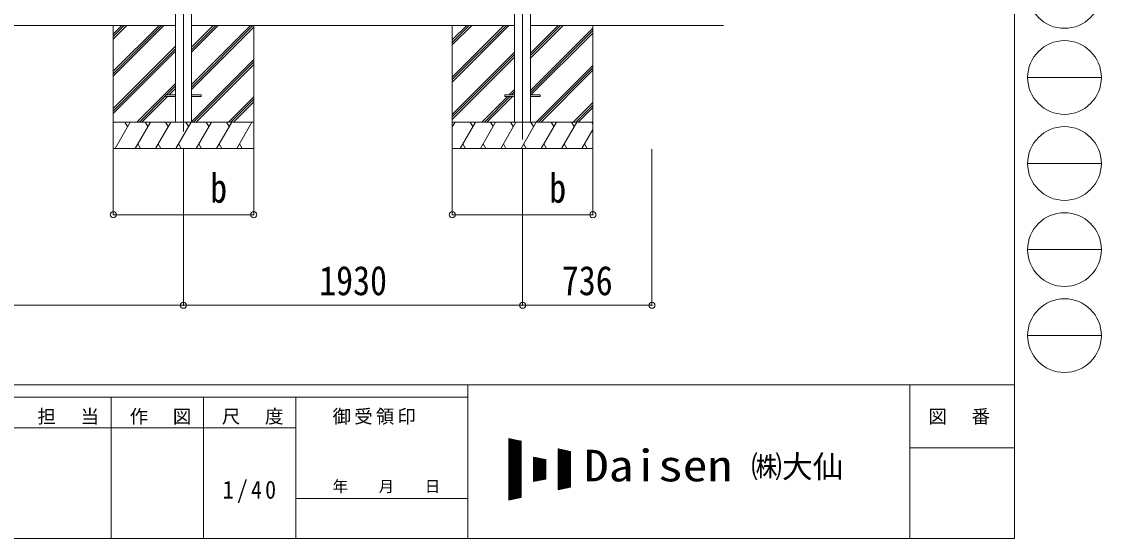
# Model space of a CAD drawing. Units: millimetres at full size. Extents: x -9783 to 9892, y -6828 to 6752.
# Drawn here: x 3746 to 9892, y -6828 to -3885 of the extents above; entities that cross this region are included whole.
import ezdxf
from ezdxf.enums import TextEntityAlignment as Align

# ---------------------------------------------------------------- set-up
doc = ezdxf.new("R2010")
doc.units = ezdxf.units.MM
doc.header["$LTSCALE"] = 35
doc.header["$PDMODE"] = 32
doc.header["$PDSIZE"] = 35
for name, color, linetype, lineweight in [('0-0_0', 7, 'Continuous', 9), ('0-1_本体', 4, 'Continuous', 9), ('0-2_部品', 7, 'Continuous', 9), ('0-8_PARTS2', 2, 'Continuous', 9), ('0-A_寸法', 6, 'Continuous', 9), ('F-0_240', 7, 'Continuous', 9)]:
    doc.layers.add(name, color=color, linetype=linetype, lineweight=lineweight)
doc.styles.add('ＭＳ ゴシック', font='')
doc.styles.get('ＭＳ ゴシック').set_extended_font_data('MS Gothic')

msp = doc.modelspace()

# ---------------------------------------------------------------- linework, layer by layer
at = {"layer": '0-0_0'}
for p, q in [((1412.2, -3907.12), (4621.8, -3907.12)), ((4267, -3955.71), (4315.6, -3907.12)), ((4267, -3969.86), (4329.74, -3907.12)), ((4267, -3984), (4343.88, -3907.12)), ((4267, -4196.13), (4556.02, -3907.12)), ((4267, -4181.99), (4541.87, -3907.12)), ((4267, -4167.84), (4527.73, -3907.12)), ((4267, -3907.12), (4267, -4607.12)), ((4712.2, -4031.01), (4836.1, -3907.12)), ((4712.2, -4045.16), (4850.24, -3907.12)), ((4712.2, -4059.3), (4864.38, -3907.12)), ((4712.2, -4257.29), (5062.37, -3907.12)), ((4712.2, -4243.14), (5048.23, -3907.12)), ((4712.2, -3907.12), (6551.8, -3907.12)), ((4712.2, -4271.43), (5067, -3916.63)), ((5067, -3907.12), (5067, -4607.12)), ((6197, -3907.13), (6197, -4607.13)), ((6197, -4201.31), (6491.18, -3907.13)), ((6197, -4215.45), (6505.32, -3907.13)), ((6197, -4229.59), (6519.47, -3907.13)), ((6197, -4017.46), (6307.33, -3907.13)), ((6197, -4003.32), (6293.19, -3907.13)), ((6197, -3989.18), (6279.05, -3907.13)), ((7740.48, -3907.13), (6642.2, -3907.13)), ((6642.2, -4092.76), (6827.83, -3907.13)), ((6642.2, -4078.62), (6813.69, -3907.13)), ((6642.2, -4064.47), (6799.55, -3907.13)), ((6642.2, -4276.61), (6997, -3921.81)), ((6997, -3907.13), (6997, -4607.13)), ((6642.2, -4290.75), (6997, -3935.95)), ((6644.47, -4302.62), (6997, -3950.09)), ((4267, -4379.98), (4621.8, -4025.18)), ((4267, -4394.12), (4621.8, -4039.32)), ((4267, -4408.26), (4621.8, -4053.46)), ((4712.2, -4455.28), (5067, -4100.48)), ((4724.5, -4457.12), (5067, -4114.62)), ((6197, -4413.44), (6551.8, -4058.64)), ((6197, -4427.58), (6551.8, -4072.78)), ((6197, -4441.72), (6551.8, -4086.92)), ((4738.65, -4457.12), (5067, -4128.76)), ((6673.81, -4457.13), (6997, -4133.94)), ((6687.95, -4457.13), (6997, -4148.08)), ((6702.1, -4457.13), (6997, -4162.22)), ((4401.99, -4457.12), (4621.8, -4237.31)), ((4570.65, -4302.61), (4621.8, -4251.45)), ((4584.79, -4302.61), (4621.8, -4265.59)), ((6519.94, -4302.63), (6551.8, -4270.77)), ((6534.09, -4302.63), (6551.8, -4284.91)), ((4416.14, -4457.12), (4567, -4306.25)), ((4430.28, -4457.12), (4575.79, -4311.61)), ((4922.49, -4457.12), (5067, -4312.61)), ((4936.64, -4457.12), (5067, -4326.75)), ((4950.78, -4457.12), (5067, -4340.89)), ((6365.44, -4457.13), (6510.94, -4311.63)), ((6379.59, -4457.13), (6525.09, -4311.63)), ((6393.73, -4457.13), (6539.23, -4311.63)), ((6885.94, -4457.13), (6997, -4346.07)), ((6900.09, -4457.13), (6997, -4360.21)), ((6914.23, -4457.13), (6997, -4374.36)), ((5067, -4457.12), (4267, -4457.12)), ((4277.29, -4607.12), (4363.89, -4457.12)), ((4348.89, -4483.1), (4333.89, -4457.12)), ((4392.76, -4607.12), (4479.36, -4457.12)), ((4464.36, -4483.1), (4449.36, -4457.12)), ((4508.23, -4607.12), (4594.83, -4457.12)), ((4579.83, -4483.1), (4564.83, -4457.12)), ((4623.7, -4607.12), (4710.3, -4457.12)), ((4695.3, -4483.1), (4680.3, -4457.12)), ((4739.17, -4607.12), (4825.77, -4457.12)), ((4810.77, -4483.1), (4795.77, -4457.12)), ((4854.64, -4607.12), (4941.24, -4457.12)), ((4911.24, -4457.12), (4926.24, -4483.1)), ((4970.11, -4607.12), (5056.71, -4457.12)), ((6997, -4457.13), (6197, -4457.13)), ((6197, -4484.63), (6212.88, -4457.13)), ((6241.75, -4607.13), (6328.35, -4457.13)), ((6313.35, -4483.11), (6298.35, -4457.13)), ((6357.22, -4607.13), (6443.82, -4457.13)), ((6428.82, -4483.11), (6413.82, -4457.13)), ((6472.69, -4607.13), (6559.29, -4457.13)), ((6544.29, -4483.11), (6529.29, -4457.13)), ((6588.16, -4607.13), (6674.76, -4457.13)), ((6659.76, -4483.11), (6644.76, -4457.13)), ((6703.63, -4607.13), (6790.23, -4457.13)), ((6775.23, -4483.11), (6760.23, -4457.13)), ((6819.1, -4607.13), (6905.7, -4457.13)), ((6875.7, -4457.13), (6890.7, -4483.11)), ((6991.17, -4457.13), (6997, -4467.23)), ((6934.57, -4607.13), (6997, -4498.99)), ((4267, -4607.12), (5067, -4607.12)), ((4407.76, -4581.14), (4422.76, -4607.12)), ((4523.23, -4581.14), (4538.23, -4607.12)), ((4638.7, -4581.14), (4653.7, -4607.12)), ((4754.17, -4581.14), (4769.17, -4607.12)), ((4869.64, -4581.14), (4884.64, -4607.12)), ((4985.11, -4581.14), (5000.11, -4607.12)), ((6197, -4607.13), (6997, -4607.13)), ((6256.75, -4581.15), (6271.75, -4607.13)), ((6372.22, -4581.15), (6387.22, -4607.13)), ((6487.69, -4581.15), (6502.69, -4607.13)), ((6603.16, -4581.15), (6618.16, -4607.13)), ((6718.63, -4581.15), (6733.63, -4607.13)), ((6834.1, -4581.15), (6849.1, -4607.13)), ((6949.57, -4581.15), (6964.57, -4607.13))]:
    msp.add_line(p, q, dxfattribs=at)
at = {"layer": '0-1_本体'}
for p, q in [((4621.8, -1301.06), (4621.8, -4457.13)), ((4712.2, -1301.06), (4712.2, -4457.13)), ((6551.8, -1301.05), (6551.8, -4457.13)), ((6642.2, -1301.05), (6642.2, -4457.13))]:
    msp.add_line(p, q, dxfattribs=at)
at = {"layer": '0-2_部品', "color": 4}
for p, q in [((4566.8, -4302.61), (4566.8, -4311.61)), ((4566.8, -4302.61), (4621.8, -4302.61)), ((4566.8, -4311.61), (4621.8, -4311.61)), ((4711.8, -4302.61), (4766.8, -4302.61)), ((4711.8, -4311.61), (4766.8, -4311.61)), ((4766.8, -4302.61), (4766.8, -4311.61)), ((6497, -4302.62), (6551.8, -4302.62)), ((6497, -4302.62), (6497, -4311.62)), ((6497, -4311.62), (6551.8, -4311.62)), ((6642.2, -4302.62), (6697, -4302.62)), ((6642.2, -4311.62), (6697, -4311.62)), ((6697, -4302.62), (6697, -4311.62))]:
    msp.add_line(p, q, dxfattribs=at)
at = {"layer": '0-8_PARTS2'}
for p, q in [((4667, -1135.52), (4667, -4510.75)), ((6597, -1307.13), (6597, -4557.13))]:
    msp.add_line(p, q, dxfattribs=at)
at = {"layer": '0-A_寸法'}
for p, q in [((4267, -4985.01), (4267, -4610.6)), ((4667, -5499.99), (4667, -4610.6)), ((6197, -4985.01), (6197, -4610.6)), ((6597, -5499.99), (6597, -4610.6)), ((7332.99, -5499.99), (7332.99, -4610.6)), ((1367, -5499.99), (4667, -5499.99)), ((4667, -5499.99), (6597, -5499.99)), ((6597, -5499.99), (7332.99, -5499.99))]:
    msp.add_line(p, q, dxfattribs=at)
for points in [[(4267, -4985.01), (5067, -4985.01), (5067, -4610.6)], [(6197, -4985.01), (6997, -4985.01), (6997, -4610.6)]]:
    msp.add_lwpolyline(points, dxfattribs=at)
for p in [(4267, -4985.01), (5067, -4985.01), (6197, -4985.01), (6997, -4985.01), (4667, -5499.99), (6597, -5499.99), (7332.99, -5499.99)]:
    msp.add_point(p, dxfattribs=at)
at = {"layer": 'F-0_240', "color": 5}
for p, q in [((9396.97, 6751.9), (9396.97, -6828.1)), ((-9783.03, -5953.1), (9396.97, -5953.1)), ((6285.75, -5953.1), (6285.75, -6828.1)), ((8801.97, -5953.1), (8801.97, -6828.1)), ((-9783.03, -6023.1), (6285.75, -6023.1)), ((4255.75, -6023.1), (4255.75, -6828.1)), ((4780.75, -6023.1), (4780.75, -6828.1)), ((5305.75, -6023.1), (5305.75, -6828.1)), ((3205.75, -6198.1), (5305.75, -6198.1)), ((8801.97, -6311.85), (9396.97, -6311.85)), ((5305.75, -6600.6), (6285.75, -6600.6)), ((-9783.03, -6828.1), (9396.97, -6828.1))]:
    msp.add_line(p, q, dxfattribs=at)
at = {"layer": 'F-0_240', "color": 4}
for p, q in [((9471.77, -4203.1), (9891.77, -4203.1)), ((9471.77, -4693.1), (9891.77, -4693.1)), ((9471.77, -5183.1), (9891.77, -5183.1)), ((9471.77, -5673.1), (9891.77, -5673.1))]:
    msp.add_line(p, q, dxfattribs=at)
at = {"layer": 'F-0_240'}
for p, q in [((6519.04, -6259.47), (6589.04, -6274.05)), ((6519.04, -6259.47), (6519.04, -6609.47)), ((6519.04, -6262.76), (6534.85, -6262.76)), ((6519.04, -6266.26), (6551.65, -6266.26)), ((6521.12, -6609.03), (6521.12, -6259.9)), ((6524.62, -6608.3), (6524.62, -6260.63)), ((6528.12, -6607.58), (6528.12, -6261.36)), ((6531.62, -6606.85), (6531.62, -6262.09)), ((6535.12, -6606.12), (6535.12, -6262.81)), ((6538.62, -6605.39), (6538.62, -6263.54)), ((6542.12, -6604.66), (6542.12, -6264.27)), ((6545.62, -6603.93), (6545.62, -6265)), ((6549.12, -6603.2), (6549.12, -6265.73)), ((6552.62, -6602.47), (6552.62, -6266.46)), ((6556.12, -6601.74), (6556.12, -6267.19)), ((6559.62, -6601.01), (6559.62, -6267.92)), ((6563.12, -6600.28), (6563.12, -6268.65)), ((6519.04, -6269.76), (6568.45, -6269.76)), ((6519.04, -6273.26), (6585.25, -6273.26)), ((6519.04, -6276.76), (6589.04, -6276.76)), ((6519.04, -6280.26), (6589.04, -6280.26)), ((6519.04, -6283.76), (6589.04, -6283.76)), ((6519.04, -6287.26), (6589.04, -6287.26)), ((6519.04, -6290.76), (6589.04, -6290.76)), ((6519.04, -6294.26), (6589.04, -6294.26)), ((6519.04, -6297.76), (6589.04, -6297.76)), ((6519.04, -6301.26), (6589.04, -6301.26)), ((6519.04, -6304.76), (6589.04, -6304.76)), ((6519.04, -6308.26), (6589.04, -6308.26)), ((6519.04, -6311.76), (6589.04, -6311.76)), ((6519.04, -6315.26), (6589.04, -6315.26)), ((6519.04, -6318.76), (6589.04, -6318.76)), ((6519.04, -6322.26), (6589.04, -6322.26)), ((6519.04, -6325.76), (6589.04, -6325.76)), ((6519.04, -6329.26), (6589.04, -6329.26)), ((6566.62, -6599.55), (6566.62, -6269.38)), ((6570.12, -6598.83), (6570.12, -6270.11)), ((6573.62, -6598.1), (6573.62, -6270.84)), ((6577.12, -6597.37), (6577.12, -6271.56)), ((6580.62, -6596.64), (6580.62, -6272.29)), ((6584.12, -6595.91), (6584.12, -6273.02)), ((6587.62, -6595.18), (6587.62, -6273.75)), ((6589.04, -6274.05), (6589.04, -6594.88)), ((6799.04, -6317.8), (6869.04, -6332.38)), ((6799.04, -6317.8), (6799.04, -6551.13)), ((6799.04, -6318.76), (6803.65, -6318.76)), ((6799.04, -6322.26), (6820.45, -6322.26)), ((6799.04, -6325.76), (6837.25, -6325.76)), ((6799.04, -6329.26), (6854.05, -6329.26)), ((6801.12, -6550.7), (6801.12, -6318.23)), ((6804.62, -6549.97), (6804.62, -6318.96)), ((6808.12, -6549.24), (6808.12, -6319.69)), ((6811.62, -6548.51), (6811.62, -6320.42)), ((6815.12, -6547.78), (6815.12, -6321.15)), ((6818.62, -6547.05), (6818.62, -6321.88)), ((6822.12, -6546.33), (6822.12, -6322.61)), ((6825.62, -6545.6), (6825.62, -6323.34)), ((6829.12, -6544.87), (6829.12, -6324.06)), ((6832.62, -6544.14), (6832.62, -6324.79)), ((6836.12, -6543.41), (6836.12, -6325.52)), ((6839.62, -6542.68), (6839.62, -6326.25)), ((6843.12, -6541.95), (6843.12, -6326.98)), ((6846.62, -6541.22), (6846.62, -6327.71)), ((6850.12, -6540.49), (6850.12, -6328.44)), ((6853.62, -6539.76), (6853.62, -6329.17)), ((6857.12, -6539.03), (6857.12, -6329.9)), ((6860.62, -6538.3), (6860.62, -6330.63)), ((6519.04, -6332.76), (6589.04, -6332.76)), ((6519.04, -6336.26), (6589.04, -6336.26)), ((6519.04, -6339.76), (6589.04, -6339.76)), ((6519.04, -6343.26), (6589.04, -6343.26)), ((6519.04, -6346.76), (6589.04, -6346.76)), ((6519.04, -6350.26), (6589.04, -6350.26)), ((6519.04, -6353.76), (6589.04, -6353.76)), ((6519.04, -6357.26), (6589.04, -6357.26)), ((6519.04, -6360.76), (6589.04, -6360.76)), ((6519.04, -6364.26), (6589.04, -6364.26)), ((6519.04, -6367.76), (6589.04, -6367.76)), ((6519.04, -6371.26), (6589.04, -6371.26)), ((6519.04, -6374.76), (6589.04, -6374.76)), ((6519.04, -6378.26), (6589.04, -6378.26)), ((6519.04, -6381.76), (6589.04, -6381.76)), ((6519.04, -6385.26), (6589.04, -6385.26)), ((6519.04, -6388.76), (6589.04, -6388.76)), ((6659.04, -6364.47), (6729.04, -6379.05)), ((6659.04, -6364.47), (6659.04, -6504.47)), ((6659.04, -6367.76), (6674.85, -6367.76)), ((6659.04, -6371.26), (6691.65, -6371.26)), ((6659.04, -6374.76), (6708.45, -6374.76)), ((6659.04, -6378.26), (6725.25, -6378.26)), ((6659.04, -6381.76), (6729.04, -6381.76)), ((6659.04, -6385.26), (6729.04, -6385.26)), ((6659.04, -6388.76), (6729.04, -6388.76)), ((6661.12, -6504.03), (6661.12, -6364.9)), ((6664.62, -6503.3), (6664.62, -6365.63)), ((6668.12, -6502.58), (6668.12, -6366.36)), ((6671.62, -6501.85), (6671.62, -6367.09)), ((6675.12, -6501.12), (6675.12, -6367.81)), ((6678.62, -6500.39), (6678.62, -6368.54)), ((6682.12, -6499.66), (6682.12, -6369.27)), ((6685.62, -6498.93), (6685.62, -6370)), ((6689.12, -6498.2), (6689.12, -6370.73)), ((6692.62, -6497.47), (6692.62, -6371.46)), ((6696.12, -6496.74), (6696.12, -6372.19)), ((6699.62, -6496.01), (6699.62, -6372.92)), ((6703.12, -6495.28), (6703.12, -6373.65)), ((6706.62, -6494.55), (6706.62, -6374.38)), ((6710.12, -6493.83), (6710.12, -6375.11)), ((6713.62, -6493.1), (6713.62, -6375.84)), ((6717.12, -6492.37), (6717.12, -6376.56)), ((6720.62, -6491.64), (6720.62, -6377.29)), ((6724.12, -6490.91), (6724.12, -6378.02)), ((6727.62, -6490.18), (6727.62, -6378.75)), ((6729.04, -6379.05), (6729.04, -6489.88)), ((6799.04, -6332.76), (6869.04, -6332.76)), ((6799.04, -6336.26), (6869.04, -6336.26)), ((6799.04, -6339.76), (6869.04, -6339.76)), ((6799.04, -6343.26), (6869.04, -6343.26)), ((6799.04, -6346.76), (6869.04, -6346.76)), ((6799.04, -6350.26), (6869.04, -6350.26)), ((6799.04, -6353.76), (6869.04, -6353.76)), ((6799.04, -6357.26), (6869.04, -6357.26)), ((6799.04, -6360.76), (6869.04, -6360.76)), ((6799.04, -6364.26), (6869.04, -6364.26)), ((6799.04, -6367.76), (6869.04, -6367.76)), ((6799.04, -6371.26), (6869.04, -6371.26)), ((6799.04, -6374.76), (6869.04, -6374.76)), ((6799.04, -6378.26), (6869.04, -6378.26)), ((6799.04, -6381.76), (6869.04, -6381.76)), ((6799.04, -6385.26), (6869.04, -6385.26)), ((6799.04, -6388.76), (6869.04, -6388.76)), ((6864.12, -6537.58), (6864.12, -6331.36)), ((6867.62, -6536.85), (6867.62, -6332.09)), ((6869.04, -6332.38), (6869.04, -6536.55)), ((6519.04, -6392.26), (6589.04, -6392.26)), ((6519.04, -6395.76), (6589.04, -6395.76)), ((6519.04, -6399.26), (6589.04, -6399.26)), ((6519.04, -6402.76), (6589.04, -6402.76)), ((6519.04, -6406.26), (6589.04, -6406.26)), ((6519.04, -6409.76), (6589.04, -6409.76)), ((6519.04, -6413.26), (6589.04, -6413.26)), ((6519.04, -6416.76), (6589.04, -6416.76)), ((6519.04, -6420.26), (6589.04, -6420.26)), ((6519.04, -6423.76), (6589.04, -6423.76)), ((6519.04, -6427.26), (6589.04, -6427.26)), ((6519.04, -6430.76), (6589.04, -6430.76)), ((6519.04, -6434.26), (6589.04, -6434.26)), ((6519.04, -6437.76), (6589.04, -6437.76)), ((6519.04, -6441.26), (6589.04, -6441.26)), ((6519.04, -6444.76), (6589.04, -6444.76)), ((6519.04, -6448.26), (6589.04, -6448.26)), ((6519.04, -6451.76), (6589.04, -6451.76)), ((6659.04, -6392.26), (6729.04, -6392.26)), ((6659.04, -6395.76), (6729.04, -6395.76)), ((6659.04, -6399.26), (6729.04, -6399.26)), ((6659.04, -6402.76), (6729.04, -6402.76)), ((6659.04, -6406.26), (6729.04, -6406.26)), ((6659.04, -6409.76), (6729.04, -6409.76)), ((6659.04, -6413.26), (6729.04, -6413.26)), ((6659.04, -6416.76), (6729.04, -6416.76)), ((6659.04, -6420.26), (6729.04, -6420.26)), ((6659.04, -6423.76), (6729.04, -6423.76)), ((6659.04, -6427.26), (6729.04, -6427.26)), ((6659.04, -6430.76), (6729.04, -6430.76)), ((6659.04, -6434.26), (6729.04, -6434.26)), ((6659.04, -6437.76), (6729.04, -6437.76)), ((6659.04, -6441.26), (6729.04, -6441.26)), ((6659.04, -6444.76), (6729.04, -6444.76)), ((6659.04, -6448.26), (6729.04, -6448.26)), ((6659.04, -6451.76), (6729.04, -6451.76)), ((6799.04, -6392.26), (6869.04, -6392.26)), ((6799.04, -6395.76), (6869.04, -6395.76)), ((6799.04, -6399.26), (6869.04, -6399.26)), ((6799.04, -6402.76), (6869.04, -6402.76)), ((6799.04, -6406.26), (6869.04, -6406.26)), ((6799.04, -6409.76), (6869.04, -6409.76)), ((6799.04, -6413.26), (6869.04, -6413.26)), ((6799.04, -6416.76), (6869.04, -6416.76)), ((6799.04, -6420.26), (6869.04, -6420.26)), ((6799.04, -6423.76), (6869.04, -6423.76)), ((6799.04, -6427.26), (6869.04, -6427.26)), ((6799.04, -6430.76), (6869.04, -6430.76)), ((6799.04, -6434.26), (6869.04, -6434.26)), ((6799.04, -6437.76), (6869.04, -6437.76)), ((6799.04, -6441.26), (6869.04, -6441.26)), ((6799.04, -6444.76), (6869.04, -6444.76)), ((6799.04, -6448.26), (6869.04, -6448.26)), ((6799.04, -6451.76), (6869.04, -6451.76)), ((6519.04, -6455.26), (6589.04, -6455.26)), ((6519.04, -6458.76), (6589.04, -6458.76)), ((6519.04, -6462.26), (6589.04, -6462.26)), ((6519.04, -6465.76), (6589.04, -6465.76)), ((6519.04, -6469.26), (6589.04, -6469.26)), ((6519.04, -6472.76), (6589.04, -6472.76)), ((6519.04, -6476.26), (6589.04, -6476.26)), ((6519.04, -6479.76), (6589.04, -6479.76)), ((6519.04, -6483.26), (6589.04, -6483.26)), ((6519.04, -6486.76), (6589.04, -6486.76)), ((6519.04, -6490.26), (6589.04, -6490.26)), ((6519.04, -6493.76), (6589.04, -6493.76)), ((6519.04, -6497.26), (6589.04, -6497.26)), ((6519.04, -6500.76), (6589.04, -6500.76)), ((6519.04, -6504.26), (6589.04, -6504.26)), ((6519.04, -6507.76), (6589.04, -6507.76)), ((6519.04, -6511.26), (6589.04, -6511.26)), ((6519.04, -6514.76), (6589.04, -6514.76)), ((6659.04, -6455.26), (6729.04, -6455.26)), ((6659.04, -6458.76), (6729.04, -6458.76)), ((6659.04, -6462.26), (6729.04, -6462.26)), ((6659.04, -6465.76), (6729.04, -6465.76)), ((6659.04, -6469.26), (6729.04, -6469.26)), ((6659.04, -6472.76), (6729.04, -6472.76)), ((6659.04, -6476.26), (6729.04, -6476.26)), ((6659.04, -6479.76), (6729.04, -6479.76)), ((6659.04, -6483.26), (6729.04, -6483.26)), ((6659.04, -6486.76), (6729.04, -6486.76)), ((6659.04, -6504.47), (6729.04, -6489.88)), ((6659.04, -6490.26), (6727.23, -6490.26)), ((6659.04, -6493.76), (6710.43, -6493.76)), ((6659.04, -6497.26), (6693.63, -6497.26)), ((6659.04, -6500.76), (6676.83, -6500.76)), ((6659.04, -6504.26), (6660.03, -6504.26)), ((6799.04, -6455.26), (6869.04, -6455.26)), ((6799.04, -6458.76), (6869.04, -6458.76)), ((6799.04, -6462.26), (6869.04, -6462.26)), ((6799.04, -6465.76), (6869.04, -6465.76)), ((6799.04, -6469.26), (6869.04, -6469.26)), ((6799.04, -6472.76), (6869.04, -6472.76)), ((6799.04, -6476.26), (6869.04, -6476.26)), ((6799.04, -6479.76), (6869.04, -6479.76)), ((6799.04, -6483.26), (6869.04, -6483.26)), ((6799.04, -6486.76), (6869.04, -6486.76)), ((6799.04, -6490.26), (6869.04, -6490.26)), ((6799.04, -6493.76), (6869.04, -6493.76)), ((6799.04, -6497.26), (6869.04, -6497.26)), ((6799.04, -6500.76), (6869.04, -6500.76)), ((6799.04, -6504.26), (6869.04, -6504.26)), ((6799.04, -6507.76), (6869.04, -6507.76)), ((6799.04, -6511.26), (6869.04, -6511.26)), ((6799.04, -6514.76), (6869.04, -6514.76)), ((6519.04, -6518.26), (6589.04, -6518.26)), ((6519.04, -6521.76), (6589.04, -6521.76)), ((6519.04, -6525.26), (6589.04, -6525.26)), ((6519.04, -6528.76), (6589.04, -6528.76)), ((6519.04, -6532.26), (6589.04, -6532.26)), ((6519.04, -6535.76), (6589.04, -6535.76)), ((6519.04, -6539.26), (6589.04, -6539.26)), ((6519.04, -6542.76), (6589.04, -6542.76)), ((6519.04, -6546.26), (6589.04, -6546.26)), ((6519.04, -6549.76), (6589.04, -6549.76)), ((6519.04, -6553.26), (6589.04, -6553.26)), ((6519.04, -6556.76), (6589.04, -6556.76)), ((6519.04, -6560.26), (6589.04, -6560.26)), ((6519.04, -6563.76), (6589.04, -6563.76)), ((6519.04, -6567.26), (6589.04, -6567.26)), ((6519.04, -6570.76), (6589.04, -6570.76)), ((6519.04, -6574.26), (6589.04, -6574.26)), ((6799.04, -6518.26), (6869.04, -6518.26)), ((6799.04, -6521.76), (6869.04, -6521.76)), ((6799.04, -6525.26), (6869.04, -6525.26)), ((6799.04, -6528.76), (6869.04, -6528.76)), ((6799.04, -6532.26), (6869.04, -6532.26)), ((6799.04, -6535.76), (6869.04, -6535.76)), ((6869.04, -6536.55), (6799.04, -6551.13)), ((6799.04, -6539.26), (6856.03, -6539.26)), ((6799.04, -6542.76), (6839.23, -6542.76)), ((6799.04, -6546.26), (6822.43, -6546.26)), ((6799.04, -6549.76), (6805.63, -6549.76)), ((6519.04, -6577.76), (6589.04, -6577.76)), ((6519.04, -6581.26), (6589.04, -6581.26)), ((6519.04, -6584.76), (6589.04, -6584.76)), ((6519.04, -6588.26), (6589.04, -6588.26)), ((6519.04, -6591.76), (6589.04, -6591.76)), ((6589.04, -6594.88), (6519.04, -6609.47)), ((6519.04, -6595.26), (6587.23, -6595.26)), ((6519.04, -6598.76), (6570.43, -6598.76)), ((6519.04, -6602.26), (6553.63, -6602.26)), ((6519.04, -6605.76), (6536.83, -6605.76)), ((6519.04, -6609.26), (6520.03, -6609.26))]:
    msp.add_line(p, q, dxfattribs=at)
at = {"layer": 'F-0_240', "color": 4}
for centre in [(9681.77, -3713.1), (9681.77, -4203.1), (9681.77, -4693.1), (9681.77, -5183.1), (9681.77, -5673.1)]:
    msp.add_circle(centre, 210, dxfattribs=at)

# ---------------------------------------------------------------- texts
at = {"layer": '0-A_寸法', "color": 7, "style": 'ＭＳ ゴシック', "width": 0.85}
for s, p in [('b', (4818.88, -4966.01)), ('b', (6748.88, -4966.01)), ('1930', (5439.5, -5492.99)), ('736', (6820.62, -5492.99))]:
    msp.add_text(s, height=166.8, dxfattribs=at).set_placement(p, align=Align.BOTTOM_LEFT)
at = {"layer": 'F-0_240', "style": 'ＭＳ ゴシック', "width": 1.15}
msp.add_text('Daisen', height=179.6, dxfattribs=at).set_placement((6947.05, -6556.97), align=Align.BOTTOM_LEFT)
at = {"layer": 'F-0_240', "style": 'ＭＳ ゴシック'}
for s, height, p in [('㈱大仙\u3000', 128.3, (7898.35, -6521.97)), ('年\u3000\u3000月\u3000\u3000日', 64.15, (5515.76, -6583.1))]:
    msp.add_text(s, height=height, dxfattribs=at).set_placement(p, align=Align.BOTTOM_LEFT)
at = {"layer": 'F-0_240', "attachment_point": 7, "style": 'ＭＳ ゴシック'}
for s, insert, char_height in [('\\T1.17;担\u3000当', (3835.76, -6180.6), 76.98), ('\\T1.17;作\u3000図', (4360.75, -6180.6), 76.98), ('\\T1.17;尺\u3000度', (4885.76, -6180.6), 76.98), ('\\T1.17;御受領印', (5515.75, -6180.6), 76.98), ('\\T1.17;図\u3000番', (8906.97, -6180.6), 76.98), ('\\T1.28;\\W0.9;1/40', (4890.13, -6626.85), 102.6)]:
    msp.add_mtext(s, dxfattribs=dict(at, insert=insert, char_height=char_height))

doc.saveas('drawing.dxf')
